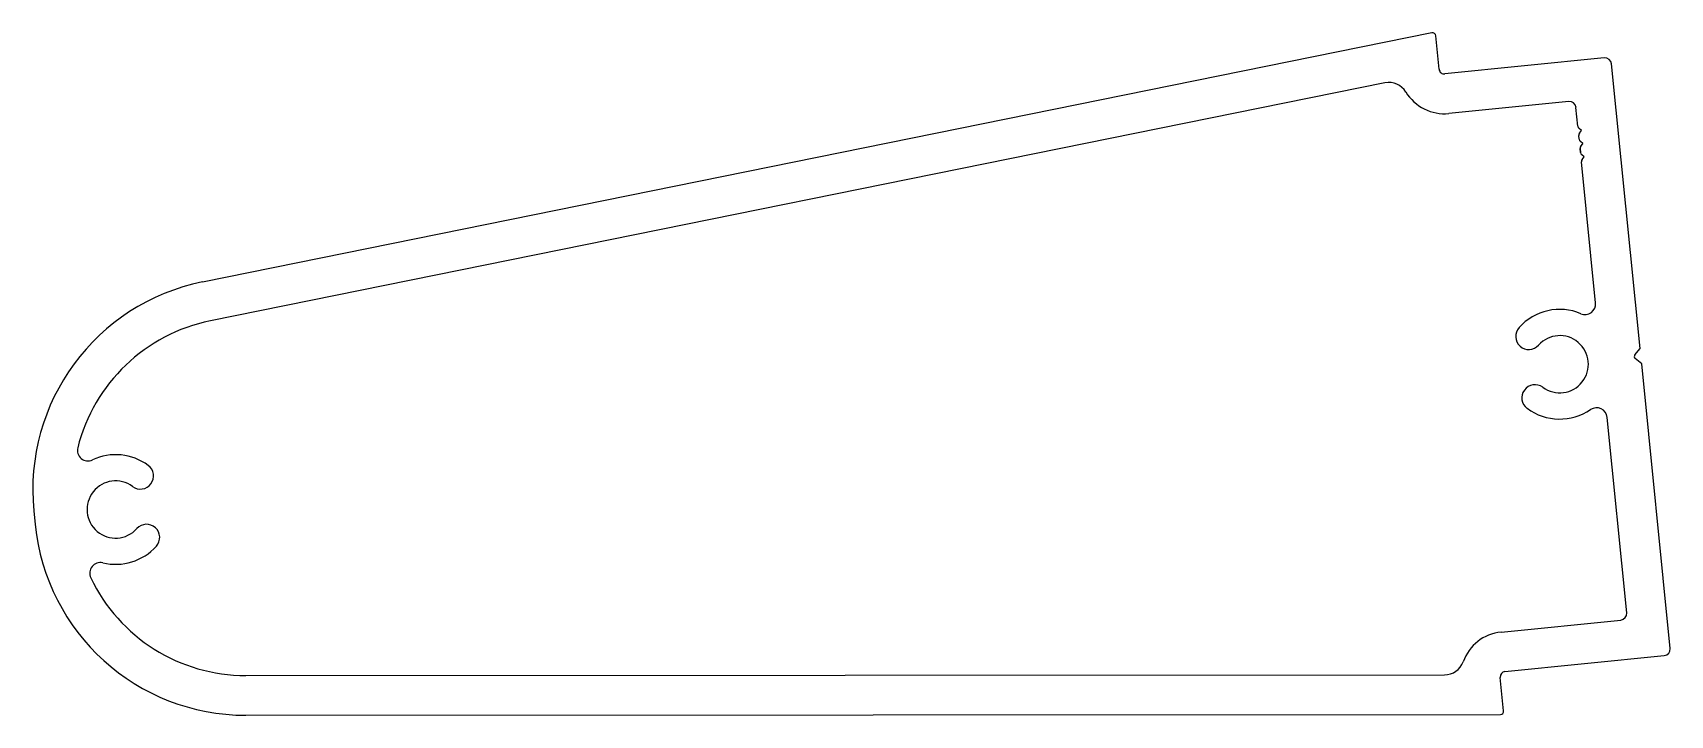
# Model space of a CAD drawing. Extents: x -65 to 59, y 1 to 52.
import ezdxf

# ---------------------------------------------------------------- set-up
doc = ezdxf.new("R2010")
doc.units = 0
doc.layers.add('1', color=7, linetype='CONTINUOUS')
doc.layers.add('F_ALUM_DIES', color=4, linetype='CONTINUOUS')

msp = doc.modelspace()

# ---------------------------------------------------------------- linework, layer by layer
at = {"layer": '1', "color": 7}
for p, q in [((36.96, 48.37), (-51.8, 30.39)), ((50.85, 46.96), (41.79, 46.05)), ((51.54, 45.1), (51.39, 46.52)), ((51.81, 44.78), (51.63, 44.93)), ((51.66, 44.58), (51.82, 44.77)), ((51.64, 44.11), (51.61, 44.4)), ((51.74, 43.11), (51.71, 43.4)), ((51.71, 43.4), (51.74, 43.11)), ((51.74, 43.11), (51.71, 43.4)), ((51.71, 43.4), (51.74, 43.11)), ((51.74, 43.11), (51.71, 43.4)), ((51.91, 43.78), (51.73, 43.94)), ((51.76, 43.58), (51.92, 43.77)), ((52.88, 31.75), (51.81, 42.41)), ((52.01, 42.79), (51.83, 42.94)), ((51.86, 42.59), (52.02, 42.78)), ((55.23, 8.35), (53.75, 23.11)), ((45.73, 6.89), (54.78, 7.8)), ((-49.11, 3.61), (41.46, 3.66))]:
    msp.add_line(p, q, dxfattribs=at)
for centre, radius, start, end in [((37.26, 46.9), 1.5, 31.1721, 101.4508), ((41.45, 49.44), 3.4, 211.1721, 275.7402), ((50.9, 46.47), 0.5, 5.7402, 95.7402), ((51.79, 45.12), 0.25, 185.7402, 230.7402), ((51.86, 44.42), 0.25, 140.7402, 185.7402), ((51.81, 44.77), 0.008, 320.7402, 50.7402), ((51.89, 44.13), 0.25, 185.7402, 230.7402), ((51.96, 43.43), 0.25, 140.7402, 185.7402), ((51.91, 43.78), 0.008, 320.7402, 50.7402), ((51.99, 43.14), 0.25, 185.7402, 230.7402), ((52.06, 42.43), 0.25, 140.7402, 185.7402), ((52.01, 42.78), 0.008, 320.7402, 50.7402), ((50.17, 27.12), 4.14, 67.2104, 138.0045), ((52.08, 31.67), 0.8, 247.2104, 5.7402), ((-49.22, 17.65), 13, 101.4508, 165.8903), ((47.83, 29.22), 0.991, 138.0045, 318.0045), ((50.17, 27.12), 2.16, 233.4759, 138.0045), ((48.29, 24.58), 0.991, 53.4759, 233.4759), ((50.17, 27.12), 4.14, 233.4759, 304.2701), ((52.95, 23.03), 0.8, 5.7402, 124.2701), ((-61.05, 20.62), 0.8, 165.8903, 295.0648), ((-58.96, 16.15), 4.14, 53.4759, 115.0648), ((-57.09, 18.68), 0.991, 233.4759, 53.4759), ((-58.96, 16.15), 2.16, 53.4759, 318.0045), ((-56.62, 14.04), 0.991, 318.0045, 138.0045), ((-58.96, 16.15), 4.14, 256.4157, 318.0045), ((-60.12, 11.34), 0.8, 76.4157, 205.5902), ((-49.12, 16.61), 13, 205.5902, 270.0296), ((54.73, 8.3), 0.5, 275.7402, 5.7402), ((46.07, 3.51), 3.4, 95.7402, 160.3083), ((41.46, 5.16), 1.5, 270.0296, 340.3083)]:
    msp.add_arc(centre, radius, start, end, dxfattribs=at)
at = {"layer": 'F_ALUM_DIES', "color": 7}
for p, q in [((40.5, 52.15), (-52.4, 33.33)), ((41.05, 49.4), (40.8, 51.93)), ((53.53, 50.25), (41.49, 49.04)), ((56.24, 28.31), (54.08, 49.8)), ((55.84, 27.83), (56.24, 28.31)), ((56.36, 27.15), (55.87, 27.55)), ((58.52, 5.66), (56.36, 27.15)), ((-65.14, 16.05), (-65.04, 15.01)), ((46.03, 3.91), (58.07, 5.12)), ((45.93, 0.94), (45.67, 3.47)), ((-49.11, 0.61), (45.68, 0.66))]:
    msp.add_line(p, q, dxfattribs=at)
for centre, radius, start, end in [((40.55, 51.9), 0.25, 5.7402, 101.4508), ((53.58, 49.75), 0.5, 5.7402, 95.7402), ((41.45, 49.44), 0.4, 185.7402, 275.7402), ((-49.22, 17.65), 16, 101.4508, 185.7402), ((56, 27.7), 0.203, 140.7402, 230.7402), ((-49.12, 16.61), 16, 185.7402, 270.0296), ((58.02, 5.61), 0.5, 275.7402, 5.7402), ((46.07, 3.51), 0.4, 95.7402, 185.7402), ((45.68, 0.91), 0.25, 270.0296, 5.7402)]:
    msp.add_arc(centre, radius, start, end, dxfattribs=at)

doc.saveas('drawing.dxf')
